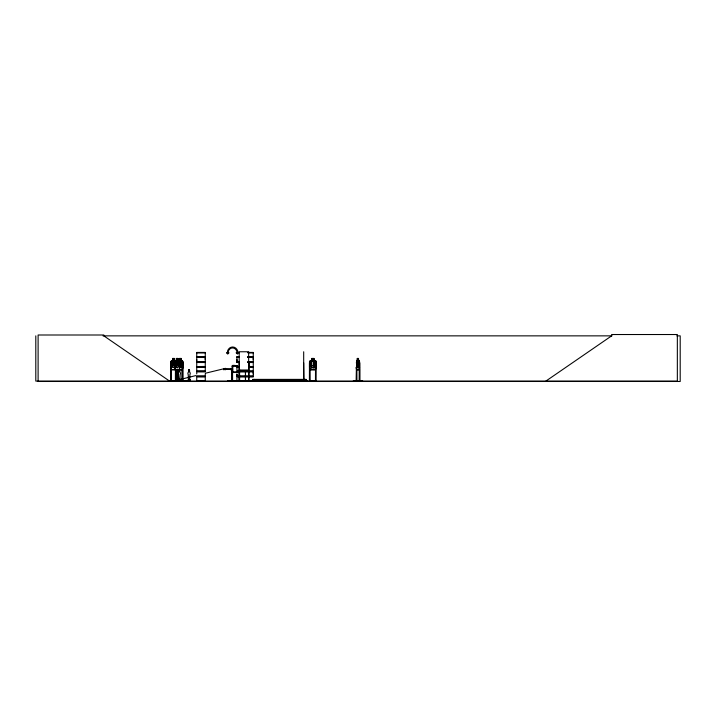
<?xml version="1.0" encoding="UTF-8"?>
<svg xmlns="http://www.w3.org/2000/svg" width="716" height="716" viewBox="0 0 716 716"><rect width="100%" height="100%" fill="white"/><g stroke="black" fill="none" stroke-linecap="round" stroke-linejoin="round"><path stroke-width="1.07" d="M196.739 361.67L196.739 357.481L205.268 357.481L205.259 361.67L196.739 361.67L196.748 359.575M205.259 359.575L205.259 357.481M236.951 376.025L236.951 373.931L236.942 376.025L253.258 376.025L253.258 371.828L232.235 371.899L232.995 371.899M239.081 361.67L236.942 361.67L236.951 359.575M253.249 373.931L253.249 371.828M253.249 359.575L253.249 357.481L247.879 357.481M300.389 380.751L307.227 380.724M189.534 370.127L189.615 372.15A1.522 1.199 -90 0 1 189.919 374.54L189.615 380.402L188.415 380.402M232.861 365.822C234.347 366.637 228.494 364.525 237.533 365.751M232.861 371.855L232.969 372.517L232.87 371.756M232.244 365.822L232.351 381.091M179.805 370.127L179.886 372.15A1.522 1.199 -90 0 1 180.137 374.54L179.886 380.402L178.687 380.402L178.436 374.54A1.522 1.199 -90 0 1 178.687 372.15L179.841 367.505L179.841 361.473L179.179 360.685M179.949 379.793L179.286 379.614L180.119 379.399M179.993 379.614L179.313 379.793L179.85 379.847M179.922 379.507L179.269 379.668M188.997 379.668L189.847 379.399L189.847 380.733M189.615 379.489L189.122 379.82M189.006 379.614L189.266 379.757M242.572 381.037L227.616 381.091M232.315 369.116L232.163 369.188M196.694 366.583L205.277 366.78M196.667 381.037L205.277 380.921L205.259 376.867L196.739 376.867L196.739 380.912M230.606 368.919L225.263 369.062L230.588 369.304M227.59 381.037L253.267 380.912M227.599 380.751L253.249 380.796M356.264 367.505L356.55 369.733L359.244 369.733L359.172 360.685M359.244 369.733L359.566 367.505M353.328 380.751L362.717 381.002M359.244 381.037L359.289 362.851L359.799 362.851L359.826 381.091M179.394 379.82L179.949 379.534M189.561 379.507L189.078 379.74L189.722 379.614M181.13 360.685L182.294 360.685L182.902 361.473L182.857 367.505L182.222 369.662L171.527 369.662M182.267 369.733L182.857 367.505M179.197 369.733L179.779 367.496M168.529 381.046L185.605 380.608M168.564 380.751L186.393 380.894M188.433 370.306L188.917 369.769M316.275 367.496L315.47 369.733L310.198 369.733L309.5 367.505L309.5 361.482L310.216 360.685L311.818 360.685M179.349 366.664L180.253 364.56L181.202 366.726L181.757 366.655L180.602 364.077L181.694 361.499L180.226 363.558L179.358 361.58M356.622 360.685L356.219 381.091M175.259 365.697L174.391 367.496L172.78 367.496L171.921 365.697L171.921 361.508L172.78 360.757L172.726 358.439M188.648 369.966L188.469 372.15A1.522 1.199 -90 0 0 188.227 374.54L188.469 380.402M171.571 360.757L171.008 361.517L171.527 369.733L182.311 369.733M177.675 361.482L178.221 360.685L177.729 361.517M175.116 369.733L174.579 361.482L175.178 360.685M175.16 369.733L174.623 361.482L175.205 360.757M171.375 380.984L171.589 381.091M179.277 380.984L178.803 381.073L178.937 380.098M179.152 381.073L178.83 381.091M180.504 381.091L180.736 380.098L179.832 380.098L179.644 381.037L179.564 379.399M182.249 360.685L182.849 361.508L182.992 381.091L182.392 381.082L182.857 380.984M188.908 381.091L188.666 380.098M190.134 380.984L190.465 380.975M225.173 368.373L225.665 369.116L225.173 369.85M179.045 369.841L178.687 370.503M176.378 360.757L175.501 361.508L175.501 365.697L176.378 367.496L177.998 367.496L178.866 365.697L178.866 361.508L177.998 360.757L177.998 358.51L176.378 358.51L176.422 360.757L176.36 358.439L178.096 358.439L178.051 360.685L179.447 360.685M236.924 366.565L239.09 366.771M545.896 381.091L611.625 335.858L611.625 334.524L677.345 334.524L677.345 381.091L35.8 381.091L35.8 335.858M311.818 360.757L310.699 361.508L310.699 365.697L311.818 367.496L313.921 367.496L315.04 365.697L315.04 361.508L313.921 360.757L313.921 358.51L311.818 358.51M181.067 380.984L181.578 381.073L181.076 380.733M174.552 361.455L172.78 361.508L172.78 365.697L174.391 365.697L174.462 361.482L173.505 363.558L172.082 361.499L173.165 364.068C170.739 366.753 172.968 368.149 173.532 364.56L175.017 366.744L173.872 364.077L174.623 361.482M179.134 369.769L179.644 369.841M188.863 369.769L189.373 369.841M176.046 361.455L176.888 364.068C174.444 366.753 176.691 368.149 177.255 364.56L178.749 366.744L177.604 364.077L178.705 361.499L177.228 363.558L175.501 360.757M102.997 335.858L611.965 335.858M676.844 335.858L680.2 335.858L680.2 381.476L38.109 381.476L38.109 334.999L103.838 334.999L103.838 335.858L169.558 381.091M196.73 352.424L205.277 352.424M236.933 352.424L239.09 352.415M247.879 352.424L253.267 352.424M196.73 352.585L205.277 352.576L205.259 356.64L196.739 356.64L196.739 352.594M236.933 352.585L239.072 352.585M247.879 352.576L253.267 352.585L253.249 356.64L247.879 356.64M196.748 352.845L205.259 352.845M236.951 352.845L239.09 352.845M247.888 352.845L253.249 352.845M236.942 356.64L239.081 356.64M196.676 356.926L205.331 356.926M236.889 356.926L239.046 356.926M247.87 356.926L253.312 356.926M196.676 357.186L205.331 357.186M236.889 357.186L239.046 357.186M247.87 357.186L253.312 357.186M239.081 357.481L236.942 357.481L236.942 361.67M172.735 358.51L174.391 358.51M179.456 358.51L181.121 358.51M357.356 358.51L358.474 358.51M172.726 360.685L171.5 360.685L170.945 361.482L170.918 381.091M174.4 360.685L176.36 360.685M313.957 360.676L315.479 360.676L316.275 361.464L316.275 367.594M356.559 360.685L357.391 360.685M358.447 360.685L359.235 360.685M171.527 360.757L182.276 360.757M310.252 360.757L315.479 360.676L316.275 361.562M356.577 360.757L359.217 360.757M179.788 361.473L179.152 360.757M359.566 361.473L359.593 381.091M311.818 361.508L313.921 361.508L313.921 365.697L311.818 365.697M247.879 361.67L253.258 361.67L253.258 357.481M196.676 361.965L205.331 361.965M236.889 361.965L239.046 361.965M247.87 361.965L253.312 361.965M196.676 362.224L205.331 362.224M236.889 362.224L239.046 362.224M247.87 362.224L253.312 362.224M236.942 362.52L239.081 362.52M247.879 362.52L253.258 362.52L253.258 366.556L248.989 366.449M182.804 362.851L182.177 362.851L182.115 381.091M303.682 362.851L303.924 379.328M315.541 362.851L316.159 362.851M356.246 362.851L356.756 362.851M232.843 366.297L232.235 366.368L237.533 366.368M239.09 366.449L236.951 366.449L239.072 366.565M196.73 366.556L205.277 366.565M248.989 366.565L253.267 366.565M248.989 366.744L253.267 366.735M196.73 366.923L205.277 366.932L205.259 370.986L196.739 370.986L196.739 366.95M239.072 366.95L236.933 366.923L236.951 370.986L253.258 370.986L253.258 366.95L248.989 366.923M196.748 367.192L205.259 367.192M236.951 367.192L239.09 367.192M248.819 367.192L253.249 367.192M170.945 367.505L171.482 369.733M179.51 367.496L181.121 367.496L181.98 365.697L181.98 361.508L181.121 360.757L181.175 358.439L179.403 358.439L179.456 360.757M232.208 368.588L230.57 368.588L230.642 369.635M232.476 368.74L231.698 368.74L231.698 369.501M230.57 369.635L232.208 369.635M315.416 369.662L310.252 369.662L309.58 367.496M356.577 369.662L359.217 369.662M232.584 369.689L231.59 369.501L232.584 369.501L232.53 381.091L232.36 365.769M239.189 370.011L248.64 370.011M196.676 371.282L205.331 371.282M236.889 371.282L253.312 371.282M196.676 371.541L205.331 371.541M236.889 371.541L253.312 371.541M205.268 371.828L196.739 371.828L196.748 373.931M232.261 372.517L237.533 372.445M178.436 374.54L178.74 380.402M196.739 376.025L205.268 376.025L205.268 373.931M196.676 376.312L205.331 376.312M236.889 376.312L253.312 376.312M196.676 376.571L205.331 376.571M236.889 376.571L253.312 376.571M253.258 376.867L236.942 376.867L236.924 381.082M252.685 379.954L306.18 379.954M178.168 380.098L179.081 380.098L179.081 380.733M171.446 380.429L170.703 380.429L170.712 381.091L170.766 362.851L171.393 362.851L171.446 381.091M175.384 380.429L176.127 380.429L176.127 381.091M178.177 380.429L177.425 380.429L177.434 381.091M182.115 380.429L182.857 380.429L182.857 381.091M239.144 380.429L239.636 380.429M309.393 380.429L310.153 380.429M315.47 380.429L316.23 380.429L316.212 381.091M356.192 380.429L356.819 380.429M359.226 380.429L359.862 380.429M245.481 380.751L254.243 381.091M310.153 380.617L315.47 380.617M188.04 380.733L190.331 380.733L190.331 380.098M196.748 380.796L205.259 380.796M168.564 381.002L190.563 381.082M356.801 381.037L356.756 367.138M175.259 361.508L174.391 360.757L174.4 358.439L172.672 358.439L172.672 360.685M237.47 354.071L236.11 352.746L236.987 352.746A4.797 4.43 -90 0 0 232.557 347.94A4.797 4.43 -90 0 0 228.118 352.746L229.004 352.746L227.724 354.071L226.453 352.746L227.33 352.746A5.746 5.316 -90 0 1 232.637 346.991A5.746 5.316 -90 0 1 237.954 352.746M175.518 360.685L176.181 361.473M232.852 366.368L232.7 371.756M356.3 367.496L356.613 369.733M359.495 369.286L359.459 381.091M359.289 380.429L359.289 381.091M357.391 358.439L356.801 365.697L357.356 367.496L358.412 367.496L358.967 365.697L358.51 358.439L357.32 358.439L357.32 360.685M356.55 362.851L356.586 381.091M356.452 367.138L356.452 381.091M316.159 361.508L316.087 381.091M315.613 380.429L315.613 381.091M315.541 362.851L315.47 381.091M313.957 369.733L313.993 358.439L311.746 358.439L311.818 369.733M310.153 381.091L310.082 362.851L309.464 362.851L309.41 381.091M310.01 380.429L310.01 381.091M309.536 380.429L309.536 381.091M306.18 381.091L306.18 379.382L252.685 379.382L252.685 381.091M304.3 379.382L304.3 379.954M303.691 351.762L303.682 379.328M293.283 379.954L293.283 381.091M291.394 379.954L291.394 381.091M286.83 379.954L286.83 381.091M273.924 379.954L273.924 381.091M272.044 379.954L272.044 381.091M267.471 379.954L267.471 381.091M258.691 381.091L255.872 381.091M254.565 379.382L254.565 381.091M248.917 381.091L248.425 380.429L248.452 381.091M248.756 381.091L248.864 362.851L248.55 381.091M248.685 381.091L248.64 351.762L239.189 351.762L239.189 381.091M239.583 369.438L239.6 381.091M239.421 362.851L239.377 381.091M239.359 362.851L239.359 381.091M232.136 368.588L232.19 381.091M232.011 369.689L231.984 381.091M231.769 368.74L231.823 381.091M231.724 369.689L231.707 381.091M190.465 380.894L190.465 380.098L189.561 380.098L189.561 380.733M189.776 379.399L189.695 380.894M189.292 379.399L189.292 380.733M189.221 379.399L189.221 380.733M188.809 380.733L188.809 380.098L187.896 380.098L187.896 380.894M182.652 362.851L182.544 381.091M182.428 380.429L182.401 381.091M182.32 362.851L182.267 381.091M180.602 380.098L180.593 381.091M180.047 379.399L180.119 380.733M179.967 380.098L179.967 380.894M179.492 379.399L179.492 380.733M178.311 380.098L178.239 381.091L178.114 369.286M177.962 369.286L178.024 381.091M177.89 380.429L177.863 381.091M177.64 369.286L177.747 381.091M177.487 369.286L177.523 381.091M176.073 369.286L175.975 381.091M175.921 369.286L175.841 381.091M175.697 380.429L175.68 381.091M175.599 369.286L175.545 381.091M175.447 369.286L175.393 381.091M175.205 380.894L175.205 380.733A439.409 38.002 -12.1 0 1 195.88 375.578M171.24 362.851L171.294 381.091M171.16 380.429L171.142 381.091M205.322 373.26A439.409 38.002 -12.1 0 1 225.504 368.373M245.472 371.828L245.472 376.025L245.481 371.828M223.616 368.892C223.902 371.899 224.69 366.923 223.616 368.892M358.958 366.655L357.973 364.56L357.007 366.744L357.74 364.068L357.096 361.464L358.412 361.508L358.412 365.697L357.356 365.697L357.347 361.482L357.955 363.558L358.913 361.499L358.197 364.077L358.958 366.655M174.104 358.886L173.066 358.886L173.066 359.638L174.104 359.638L174.104 358.886M177.702 358.886L176.664 358.886L176.664 359.638L177.702 359.638L177.702 358.886M180.835 358.886L179.797 358.886L179.797 359.638L180.835 359.638L180.835 358.886M313.545 358.886L312.194 358.886L312.194 359.638L313.545 359.638L313.545 358.886M358.224 358.886L357.544 358.886L357.544 359.638L358.224 359.638L358.224 358.886M177.998 361.508L176.378 361.508L176.378 365.697L177.998 365.697L177.998 361.508M181.121 361.508L179.51 361.508L179.51 365.697L181.121 365.697L181.121 361.508M205.268 362.52L196.739 362.52L196.739 366.556L205.259 366.449L205.268 362.52M245.49 381.037L245.472 376.867L245.481 381.002M303.96 381.091L303.996 380.429L303.924 381.091M303.682 381.091L303.656 380.429L303.611 381.091"/></g></svg>
